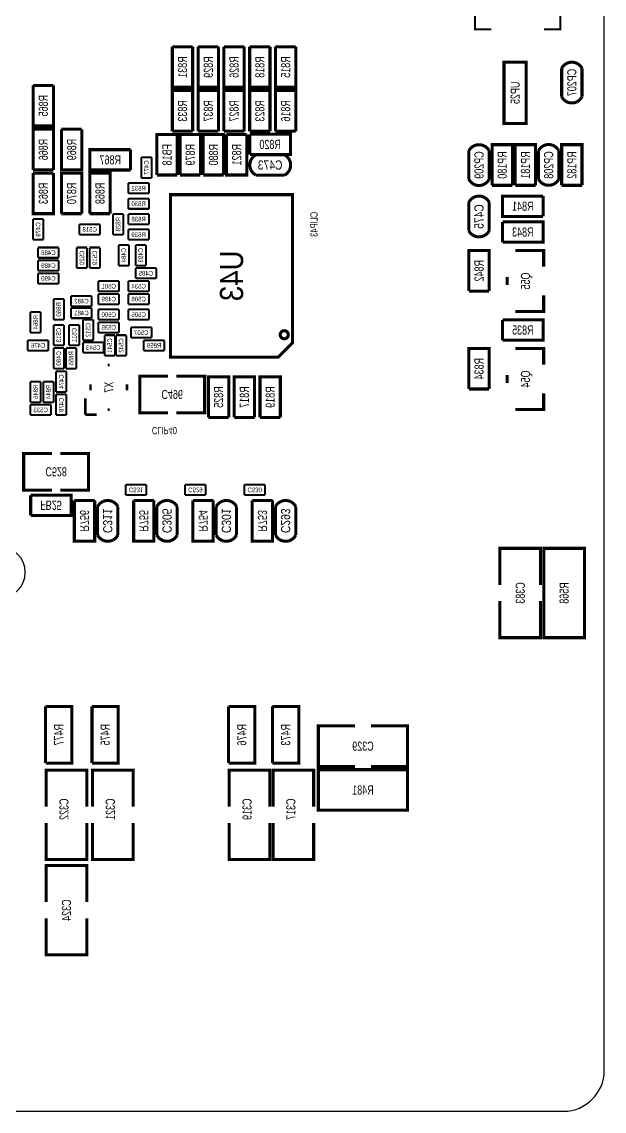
# Model space of a CAD drawing. Extents: x 0 to 194, y 0 to 132.
# Drawn here: x 165.3 to 194, y 0 to 53.7 of the extents above; entities that cross this region are included whole.
import ezdxf
from ezdxf.enums import TextEntityAlignment as Align

# ---------------------------------------------------------------- set-up
doc = ezdxf.new("R2010")
doc.units = 0
for name, color, linetype in [('BG_CUTOUT', 191, 'CONTINUOUS'), ('BG_DESIGN_OUTLINE', 200, 'CONTINUOUS'), ('PG_SILKSCREEN_BOTTOM', 152, 'CONTINUOUS'), ('PG_SILKSCREEN_BOTTOM_OUTLINE', 152, 'CONTINUOUS'), ('RD_ASSEMBLY_BOTTOM', 142, 'CONTINUOUS')]:
    doc.layers.add(name, color=color, linetype=linetype)

msp = doc.modelspace()

# ---------------------------------------------------------------- linework, layer by layer
at = {"layer": 'BG_CUTOUT'}
msp.add_lwpolyline([(165.481, 26.543, 1), (162.941, 26.543, 1)], format="xyb", close=True, dxfattribs=at)
at = {"layer": 'BG_DESIGN_OUTLINE'}
msp.add_lwpolyline([(1.999996, 0), (131.372102, 0), (131.372102, 1.727962), (135.672068, 1.727962), (135.672068, 3.52806), (141.771878, 3.52806), (141.771878, 1.727962), (152.436068, 1.727962), (152.436068, 3.52806), (158.535878, 3.52806), (158.535878, 1.727962), (162.836352, 1.727962), (162.836352, 0), (192.000124, 0, 0.414201), (194.00012, 1.999996), (194.00012, 129.999994, 0.414202), (192.000124, 131.99999), (173.355, 131.99999), (172.16501, 130.81), (152.95499, 130.81), (151.765, 131.99999), (1.999996, 131.99999, 0.414213), (0, 129.999994), (0, 1.999996, 0.414212)], format="xyb", close=True, dxfattribs=at)
at = {"layer": 'PG_SILKSCREEN_BOTTOM'}
for points, const_width in [([(188.438028, 57.698894), (187.637928, 57.698894), (187.637928, 53.299106), (188.438028, 53.299106)], 0.100076), ([(191.037972, 53.299106), (191.838072, 53.299106), (191.838072, 57.698894), (191.037972, 57.698894)], 0.100076), ([(189.0649, 48.6537), (190.1571, 48.6537), (190.1571, 51.6763), (189.0649, 51.6763), (189.0649, 48.6537)], 0.14986), ([(177.94097, 37.148008), (172.641006, 37.148008), (172.641006, 45.147992), (178.640994, 45.147992), (178.640994, 37.848032), (177.94097, 37.148008)], 0.150114), ([(191.018922, 41.594024), (191.018922, 42.394124), (189.618874, 42.394124)], 0.150114), ([(189.219078, 40.694102), (189.219078, 41.093898)], 0.150114), ([(189.618874, 39.393876), (191.018922, 39.393876), (191.018922, 40.193976)], 0.150114), ([(191.018922, 36.768024), (191.018922, 37.568124), (189.618874, 37.568124)], 0.150114), ([(169.645838, 36.761674), (169.545762, 36.761674)], 0.127), ([(189.219078, 35.868102), (189.219078, 36.267898)], 0.150114), ([(168.695878, 35.511486), (168.695878, 35.811714)], 0.127), ([(170.495722, 35.511486), (170.495722, 35.811714)], 0.127), ([(189.618874, 34.567876), (191.018922, 34.567876), (191.018922, 35.367976)], 0.150114), ([(168.445688, 34.31159), (168.445688, 35.11169)], 0.127), ([(168.996614, 34.31159), (168.445688, 34.31159)], 0.127), ([(169.645838, 34.561526), (169.545762, 34.561526)], 0.127)]:
    msp.add_lwpolyline(points, dxfattribs=dict(at, const_width=const_width))
at = {"layer": 'PG_SILKSCREEN_BOTTOM', "const_width": 0.150114}
msp.add_lwpolyline([(178.440842, 38.248082, 1.000225), (178.041046, 38.247828, 0.999775), (178.440842, 38.248082)], format="xyb", dxfattribs=at)
at = {"layer": 'PG_SILKSCREEN_BOTTOM_OUTLINE'}
for points, const_width in [([(173.72838, 52.43576), (173.72838, 50.43424), (172.72762, 50.43424), (172.72762, 52.43576)], 0.150114), ([(172.72762, 52.43576), (173.72838, 52.43576)], 0.150114), ([(174.99838, 52.43576), (174.99838, 50.43424), (173.99762, 50.43424), (173.99762, 52.43576)], 0.150114), ([(173.99762, 52.43576), (174.99838, 52.43576)], 0.150114), ([(176.26838, 52.43576), (176.26838, 50.43424), (175.26762, 50.43424), (175.26762, 52.43576)], 0.150114), ([(175.26762, 52.43576), (176.26838, 52.43576)], 0.150114), ([(177.53838, 52.43576), (177.53838, 50.43424), (176.53762, 50.43424), (176.53762, 52.43576)], 0.150114), ([(176.53762, 52.43576), (177.53838, 52.43576)], 0.150114), ([(178.80838, 52.43576), (178.80838, 50.43424), (177.80762, 50.43424), (177.80762, 52.43576)], 0.150114), ([(177.80762, 52.43576), (178.80838, 52.43576)], 0.150114), ([(191.904874, 49.972976), (191.904874, 51.373024)], 0.150114), ([(192.905126, 49.972976), (192.905126, 51.373024)], 0.150114), ([(166.87038, 50.53076), (166.87038, 48.52924), (165.86962, 48.52924), (165.86962, 50.53076)], 0.150114), ([(165.86962, 50.53076), (166.87038, 50.53076)], 0.150114), ([(172.72762, 48.27524), (172.72762, 50.27676), (173.72838, 50.27676), (173.72838, 48.27524)], 0.150114), ([(173.99762, 48.27524), (173.99762, 50.27676), (174.99838, 50.27676), (174.99838, 48.27524)], 0.150114), ([(175.26762, 48.27524), (175.26762, 50.27676), (176.26838, 50.27676), (176.26838, 48.27524)], 0.150114), ([(176.53762, 48.27524), (176.53762, 50.27676), (177.53838, 50.27676), (177.53838, 48.27524)], 0.150114), ([(177.80762, 48.27524), (177.80762, 50.27676), (178.80838, 50.27676), (178.80838, 48.27524)], 0.150114), ([(165.86962, 46.37024), (165.86962, 48.37176), (166.87038, 48.37176), (166.87038, 46.37024)], 0.150114), ([(168.26738, 48.37176), (168.26738, 46.37024), (167.26662, 46.37024), (167.26662, 48.37176)], 0.150114), ([(167.26662, 48.37176), (168.26738, 48.37176)], 0.150114), ([(173.72838, 48.27524), (172.72762, 48.27524)], 0.150114), ([(174.99838, 48.27524), (173.99762, 48.27524)], 0.150114), ([(176.26838, 48.27524), (175.26762, 48.27524)], 0.150114), ([(177.53838, 48.27524), (176.53762, 48.27524)], 0.150114), ([(178.80838, 48.27524), (177.80762, 48.27524)], 0.150114), ([(171.96562, 46.11624), (171.96562, 48.11776), (172.96638, 48.11776), (172.96638, 46.11624)], 0.150114), ([(173.10862, 46.11624), (173.10862, 48.11776), (174.10938, 48.11776), (174.10938, 46.11624)], 0.150114), ([(174.25162, 46.11624), (174.25162, 48.11776), (175.25238, 48.11776), (175.25238, 46.11624)], 0.150114), ([(176.39538, 48.11776), (176.39538, 46.11624), (175.39462, 46.11624), (175.39462, 48.11776)], 0.150114), ([(175.39462, 48.11776), (176.39538, 48.11776)], 0.150114), ([(176.54524, 48.12538), (178.54676, 48.12538), (178.54676, 47.12462), (176.54524, 47.12462)], 0.150114), ([(176.54524, 47.12462), (176.54524, 48.12538)], 0.150114), ([(170.67276, 46.36262), (168.67124, 46.36262), (168.67124, 47.36338), (170.67276, 47.36338)], 0.150114), ([(170.67276, 47.36338), (170.67276, 46.36262)], 0.150114), ([(187.332874, 45.908976), (187.332874, 47.309024)], 0.150114), ([(188.333126, 45.908976), (188.333126, 47.309024)], 0.150114), ([(188.47562, 45.60824), (188.47562, 47.60976), (189.47638, 47.60976), (189.47638, 45.60824)], 0.150114), ([(189.61862, 45.60824), (189.61862, 47.60976), (190.61938, 47.60976), (190.61938, 45.60824)], 0.150114), ([(190.761874, 47.309024), (190.761874, 45.908976)], 0.150114), ([(191.762126, 47.309024), (191.762126, 45.908976)], 0.150114), ([(191.90462, 45.60824), (191.90462, 47.60976), (192.90538, 47.60976), (192.90538, 45.60824)], 0.150114), ([(171.704, 46.99), (171.196, 46.99)], 0.100076), ([(171.196, 46.99), (171.196, 45.974)], 0.100076), ([(171.704, 45.974), (171.704, 46.99)], 0.100076), ([(178.246024, 47.109126), (176.845976, 47.109126)], 0.150114), ([(166.87038, 46.37024), (165.86962, 46.37024)], 0.150114), ([(166.87038, 46.21276), (166.87038, 44.21124), (165.86962, 44.21124), (165.86962, 46.21276)], 0.150114), ([(165.86962, 46.21276), (166.87038, 46.21276)], 0.150114), ([(167.26662, 44.21124), (167.26662, 46.21276), (168.26738, 46.21276), (168.26738, 44.21124)], 0.150114), ([(168.66362, 44.21124), (168.66362, 46.21276), (169.66438, 46.21276), (169.66438, 44.21124)], 0.150114), ([(172.96638, 46.11624), (171.96562, 46.11624)], 0.150114), ([(174.10938, 46.11624), (173.10862, 46.11624)], 0.150114), ([(175.25238, 46.11624), (174.25162, 46.11624)], 0.150114), ([(178.246024, 46.108874), (176.845976, 46.108874)], 0.150114), ([(171.577, 45.72), (170.561, 45.72)], 0.100076), ([(170.561, 45.72), (170.561, 45.212)], 0.100076), ([(171.196, 45.974), (171.704, 45.974)], 0.100076), ([(171.577, 45.212), (171.577, 45.72)], 0.100076), ([(189.47638, 45.60824), (188.47562, 45.60824)], 0.150114), ([(190.61938, 45.60824), (189.61862, 45.60824)], 0.150114), ([(192.90538, 45.60824), (191.90462, 45.60824)], 0.150114), ([(170.561, 45.212), (171.577, 45.212)], 0.100076), ([(190.99276, 44.07662), (188.99124, 44.07662), (188.99124, 45.07738), (190.99276, 45.07738)], 0.150114), ([(190.99276, 45.07738), (190.99276, 44.07662)], 0.150114), ([(171.577, 44.958), (170.561, 44.958)], 0.100076), ([(170.561, 44.958), (170.561, 44.45)], 0.100076), ([(171.577, 44.45), (171.577, 44.958)], 0.100076), ([(187.332874, 44.769024), (187.332874, 43.368976)], 0.150114), ([(188.333126, 44.769024), (188.333126, 43.368976)], 0.150114), ([(168.26738, 44.21124), (167.26662, 44.21124)], 0.150114), ([(169.66438, 44.21124), (168.66362, 44.21124)], 0.150114), ([(170.307, 44.196), (169.799, 44.196)], 0.100076), ([(169.799, 44.196), (169.799, 43.18)], 0.100076), ([(170.307, 43.18), (170.307, 44.196)], 0.100076), ([(170.561, 44.45), (171.577, 44.45)], 0.100076), ([(171.577, 44.196), (170.561, 44.196)], 0.100076), ([(170.561, 44.196), (170.561, 43.688)], 0.100076), ([(171.577, 43.688), (171.577, 44.196)], 0.100076), ([(166.37, 43.942), (165.862, 43.942)], 0.100076), ([(165.862, 43.942), (165.862, 42.926)], 0.100076), ([(166.37, 42.926), (166.37, 43.942)], 0.100076), ([(169.164, 43.688), (168.148, 43.688)], 0.100076), ([(168.148, 43.688), (168.148, 43.18)], 0.100076), ([(169.164, 43.18), (169.164, 43.688)], 0.100076), ([(170.561, 43.688), (171.577, 43.688)], 0.100076), ([(171.577, 43.434), (170.561, 43.434)], 0.100076), ([(170.561, 43.434), (170.561, 42.926)], 0.100076), ([(171.577, 42.926), (171.577, 43.434)], 0.100076), ([(188.99124, 43.80738), (190.99276, 43.80738), (190.99276, 42.80662), (188.99124, 42.80662)], 0.150114), ([(188.99124, 42.80662), (188.99124, 43.80738)], 0.150114), ([(165.862, 42.926), (166.37, 42.926)], 0.100076), ([(168.148, 43.18), (169.164, 43.18)], 0.100076), ([(169.799, 43.18), (170.307, 43.18)], 0.100076), ([(170.561, 42.926), (171.577, 42.926)], 0.100076), ([(167.132, 42.545), (166.116, 42.545)], 0.100076), ([(166.116, 42.545), (166.116, 42.037)], 0.100076), ([(167.132, 42.037), (167.132, 42.545)], 0.100076), ([(168.021, 42.545), (168.021, 41.529)], 0.100076), ([(168.529, 42.545), (168.021, 42.545)], 0.100076), ([(168.529, 41.529), (168.529, 42.545)], 0.100076), ([(168.656, 42.545), (168.656, 41.529)], 0.100076), ([(169.164, 42.545), (168.656, 42.545)], 0.100076), ([(169.164, 41.529), (169.164, 42.545)], 0.100076), ([(170.5864, 42.672), (170.0784, 42.672)], 0.100076), ([(170.0784, 42.672), (170.0784, 41.656)], 0.100076), ([(170.5864, 41.656), (170.5864, 42.672)], 0.100076), ([(171.4246, 42.672), (170.9166, 42.672)], 0.100076), ([(170.9166, 42.672), (170.9166, 41.656)], 0.100076), ([(171.4246, 41.656), (171.4246, 42.672)], 0.100076), ([(187.33262, 40.40124), (187.33262, 42.40276), (188.33338, 42.40276), (188.33338, 40.40124)], 0.150114), ([(166.116, 42.037), (167.132, 42.037)], 0.100076), ([(167.132, 41.91), (166.116, 41.91)], 0.100076), ([(166.116, 41.91), (166.116, 41.402)], 0.100076), ([(167.132, 41.402), (167.132, 41.91)], 0.100076), ([(166.116, 41.402), (167.132, 41.402)], 0.100076), ([(167.132, 41.275), (166.116, 41.275)], 0.100076), ([(166.116, 41.275), (166.116, 40.767)], 0.100076), ([(167.132, 40.767), (167.132, 41.275)], 0.100076), ([(168.021, 41.529), (168.529, 41.529)], 0.100076), ([(168.656, 41.529), (169.164, 41.529)], 0.100076), ([(170.0784, 41.656), (170.5864, 41.656)], 0.100076), ([(170.9166, 41.656), (171.4246, 41.656)], 0.100076), ([(171.9326, 41.529), (170.9166, 41.529)], 0.100076), ([(170.9166, 41.529), (170.9166, 41.021)], 0.100076), ([(171.9326, 41.021), (171.9326, 41.529)], 0.100076), ([(166.116, 40.767), (167.132, 40.767)], 0.100076), ([(170.1038, 40.894), (169.0878, 40.894)], 0.100076), ([(169.0878, 40.894), (169.0878, 40.386)], 0.100076), ([(170.1038, 40.386), (170.1038, 40.894)], 0.100076), ([(171.577, 40.894), (170.561, 40.894)], 0.100076), ([(170.561, 40.894), (170.561, 40.386)], 0.100076), ([(170.9166, 41.021), (171.9326, 41.021)], 0.100076), ([(171.577, 40.386), (171.577, 40.894)], 0.100076), ([(169.0878, 40.386), (170.1038, 40.386)], 0.100076), ([(170.1038, 40.259), (169.0878, 40.259)], 0.100076), ([(169.0878, 40.259), (169.0878, 39.751)], 0.100076), ([(170.1038, 39.751), (170.1038, 40.259)], 0.100076), ([(170.561, 40.386), (171.577, 40.386)], 0.100076), ([(171.577, 40.259), (170.561, 40.259)], 0.100076), ([(170.561, 40.259), (170.561, 39.751)], 0.100076), ([(171.577, 39.751), (171.577, 40.259)], 0.100076), ([(188.33338, 40.40124), (187.33262, 40.40124)], 0.150114), ([(167.386, 40.005), (166.878, 40.005)], 0.100076), ([(166.878, 40.005), (166.878, 38.989)], 0.100076), ([(167.386, 38.989), (167.386, 40.005)], 0.100076), ([(168.7576, 40.1574), (167.7416, 40.1574)], 0.100076), ([(167.7416, 40.1574), (167.7416, 39.6494)], 0.100076), ([(168.7576, 39.6494), (168.7576, 40.1574)], 0.100076), ([(169.0878, 39.751), (170.1038, 39.751)], 0.100076), ([(170.561, 39.751), (171.577, 39.751)], 0.100076), ([(165.735, 39.37), (165.735, 38.354)], 0.100076), ([(166.243, 39.37), (165.735, 39.37)], 0.100076), ([(166.243, 38.354), (166.243, 39.37)], 0.100076), ([(167.7416, 39.6494), (168.7576, 39.6494)], 0.100076), ([(168.7576, 39.5732), (167.7416, 39.5732)], 0.100076), ([(167.7416, 39.5732), (167.7416, 39.0652)], 0.100076), ([(168.7576, 39.0652), (168.7576, 39.5732)], 0.100076), ([(170.1038, 39.497), (169.0878, 39.497)], 0.100076), ([(169.0878, 39.497), (169.0878, 38.989)], 0.100076), ([(170.1038, 38.989), (170.1038, 39.497)], 0.100076), ([(171.577, 39.497), (170.561, 39.497)], 0.100076), ([(170.561, 39.497), (170.561, 38.989)], 0.100076), ([(171.577, 38.989), (171.577, 39.497)], 0.100076), ([(166.878, 38.989), (167.386, 38.989)], 0.100076), ([(167.386, 38.735), (166.878, 38.735)], 0.100076), ([(166.878, 38.735), (166.878, 37.719)], 0.100076), ([(167.386, 37.719), (167.386, 38.735)], 0.100076), ([(168.148, 38.735), (167.64, 38.735)], 0.100076), ([(167.64, 38.735), (167.64, 37.719)], 0.100076), ([(167.7416, 39.0652), (168.7576, 39.0652)], 0.100076), ([(168.148, 37.719), (168.148, 38.735)], 0.100076), ([(168.8338, 38.989), (168.3258, 38.989)], 0.100076), ([(168.3258, 38.989), (168.3258, 37.973)], 0.100076), ([(168.8338, 37.973), (168.8338, 38.989)], 0.100076), ([(169.0878, 38.989), (170.1038, 38.989)], 0.100076), ([(170.1038, 38.862), (169.0878, 38.862)], 0.100076), ([(169.0878, 38.862), (169.0878, 38.354)], 0.100076), ([(170.1038, 38.354), (170.1038, 38.862)], 0.100076), ([(170.561, 38.989), (171.577, 38.989)], 0.100076), ([(171.704, 38.608), (170.688, 38.608)], 0.100076), ([(170.688, 38.608), (170.688, 38.1)], 0.100076), ([(171.704, 38.1), (171.704, 38.608)], 0.100076), ([(188.99124, 38.98138), (190.99276, 38.98138), (190.99276, 37.98062), (188.99124, 37.98062)], 0.150114), ([(188.99124, 37.98062), (188.99124, 38.98138)], 0.150114), ([(165.735, 38.354), (166.243, 38.354)], 0.100076), ([(169.0878, 38.354), (170.1038, 38.354)], 0.100076), ([(169.3926, 38.227), (169.3926, 37.211)], 0.100076), ([(169.9006, 38.227), (169.3926, 38.227)], 0.100076), ([(169.9006, 37.211), (169.9006, 38.227)], 0.100076), ([(169.9514, 38.227), (169.9514, 37.211)], 0.100076), ([(170.4594, 38.227), (169.9514, 38.227)], 0.100076), ([(170.4594, 37.211), (170.4594, 38.227)], 0.100076), ([(170.688, 38.1), (171.704, 38.1)], 0.100076), ([(166.624, 37.973), (165.608, 37.973)], 0.100076), ([(165.608, 37.973), (165.608, 37.465)], 0.100076), ([(166.624, 37.465), (166.624, 37.973)], 0.100076), ([(166.878, 37.719), (167.386, 37.719)], 0.100076), ([(167.386, 37.592), (166.878, 37.592)], 0.100076), ([(166.878, 37.592), (166.878, 36.576)], 0.100076), ([(167.386, 36.576), (167.386, 37.592)], 0.100076), ([(167.9956, 37.592), (167.4876, 37.592)], 0.100076), ([(167.4876, 37.592), (167.4876, 36.576)], 0.100076), ([(167.64, 37.719), (168.148, 37.719)], 0.100076), ([(167.9956, 36.576), (167.9956, 37.592)], 0.100076), ([(168.3258, 37.973), (168.8338, 37.973)], 0.100076), ([(169.3418, 37.8714), (168.3258, 37.8714)], 0.100076), ([(168.3258, 37.8714), (168.3258, 37.3634)], 0.100076), ([(169.3418, 37.3634), (169.3418, 37.8714)], 0.100076), ([(172.339, 37.973), (171.323, 37.973)], 0.100076), ([(171.323, 37.973), (171.323, 37.465)], 0.100076), ([(172.339, 37.465), (172.339, 37.973)], 0.100076), ([(187.33262, 35.57524), (187.33262, 37.57676), (188.33338, 37.57676), (188.33338, 35.57524)], 0.150114), ([(165.608, 37.465), (166.624, 37.465)], 0.100076), ([(168.3258, 37.3634), (169.3418, 37.3634)], 0.100076), ([(169.3926, 37.211), (169.9006, 37.211)], 0.100076), ([(169.9514, 37.211), (170.4594, 37.211)], 0.100076), ([(171.323, 37.465), (172.339, 37.465)], 0.100076), ([(166.878, 36.576), (167.386, 36.576)], 0.100076), ([(167.005, 36.449), (167.005, 35.433)], 0.100076), ([(167.513, 36.449), (167.005, 36.449)], 0.100076), ([(167.4876, 36.576), (167.9956, 36.576)], 0.100076), ([(167.513, 35.433), (167.513, 36.449)], 0.100076), ([(166.243, 35.941), (165.735, 35.941)], 0.100076), ([(165.735, 35.941), (165.735, 34.925)], 0.100076), ([(166.243, 34.925), (166.243, 35.941)], 0.100076), ([(166.37, 35.941), (166.37, 34.925)], 0.100076), ([(166.878, 35.941), (166.37, 35.941)], 0.100076), ([(166.878, 34.925), (166.878, 35.941)], 0.100076), ([(172.520102, 34.406078), (171.120054, 34.406078), (171.120054, 36.205922), (172.520102, 36.205922)], 0.150114), ([(172.919898, 34.406078), (174.319946, 34.406078), (174.319946, 36.205922), (172.919898, 36.205922)], 0.150114), ([(174.50562, 34.17824), (174.50562, 36.17976), (175.50638, 36.17976), (175.50638, 34.17824)], 0.150114), ([(175.77562, 34.17824), (175.77562, 36.17976), (176.77638, 36.17976), (176.77638, 34.17824)], 0.150114), ([(177.04562, 34.17824), (177.04562, 36.17976), (178.04638, 36.17976), (178.04638, 34.17824)], 0.150114), ([(167.005, 35.433), (167.513, 35.433)], 0.100076), ([(188.33338, 35.57524), (187.33262, 35.57524)], 0.150114), ([(165.735, 34.925), (166.243, 34.925)], 0.100076), ([(166.37, 34.925), (166.878, 34.925)], 0.100076), ([(167.513, 35.306), (167.005, 35.306)], 0.100076), ([(167.005, 35.306), (167.005, 34.29)], 0.100076), ([(167.513, 34.29), (167.513, 35.306)], 0.100076), ([(166.751, 34.798), (165.735, 34.798)], 0.100076), ([(165.735, 34.798), (165.735, 34.29)], 0.100076), ([(166.751, 34.29), (166.751, 34.798)], 0.100076), ([(165.735, 34.29), (166.751, 34.29)], 0.100076), ([(167.005, 34.29), (167.513, 34.29)], 0.100076), ([(175.50638, 34.17824), (174.50562, 34.17824)], 0.150114), ([(176.77638, 34.17824), (175.77562, 34.17824)], 0.150114), ([(178.04638, 34.17824), (177.04562, 34.17824)], 0.150114), ([(166.805102, 32.395922), (165.405054, 32.395922), (165.405054, 30.596078), (166.805102, 30.596078)], 0.150114), ([(167.204898, 32.395922), (168.604946, 32.395922), (168.604946, 30.596078), (167.204898, 30.596078)], 0.150114), ([(171.45, 30.861), (170.434, 30.861)], 0.100076), ([(170.434, 30.861), (170.434, 30.353)], 0.100076), ([(171.45, 30.353), (171.45, 30.861)], 0.100076), ([(174.371, 30.861), (173.355, 30.861)], 0.100076), ([(173.355, 30.861), (173.355, 30.353)], 0.100076), ([(174.371, 30.353), (174.371, 30.861)], 0.100076), ([(177.292, 30.861), (176.276, 30.861)], 0.100076), ([(176.276, 30.861), (176.276, 30.353)], 0.100076), ([(177.292, 30.353), (177.292, 30.861)], 0.100076), ([(165.75024, 30.34538), (167.75176, 30.34538), (167.75176, 29.34462), (165.75024, 29.34462)], 0.150114), ([(165.75024, 29.34462), (165.75024, 30.34538)], 0.150114), ([(168.90238, 30.08376), (168.90238, 28.08224), (167.90162, 28.08224), (167.90162, 30.08376)], 0.150114), ([(167.90162, 30.08376), (168.90238, 30.08376)], 0.150114), ([(170.434, 30.353), (171.45, 30.353)], 0.100076), ([(171.82338, 30.08376), (171.82338, 28.08224), (170.82262, 28.08224), (170.82262, 30.08376)], 0.150114), ([(170.82262, 30.08376), (171.82338, 30.08376)], 0.150114), ([(173.355, 30.353), (174.371, 30.353)], 0.100076), ([(174.74438, 30.08376), (174.74438, 28.08224), (173.74362, 28.08224), (173.74362, 30.08376)], 0.150114), ([(173.74362, 30.08376), (174.74438, 30.08376)], 0.150114), ([(176.276, 30.353), (177.292, 30.353)], 0.100076), ([(177.66538, 30.08376), (177.66538, 28.08224), (176.66462, 28.08224), (176.66462, 30.08376)], 0.150114), ([(176.66462, 30.08376), (177.66538, 30.08376)], 0.150114), ([(169.044874, 28.382976), (169.044874, 29.783024)], 0.150114), ([(170.045126, 28.382976), (170.045126, 29.783024)], 0.150114), ([(171.965874, 28.382976), (171.965874, 29.783024)], 0.150114), ([(172.966126, 28.382976), (172.966126, 29.783024)], 0.150114), ([(174.886874, 28.382976), (174.886874, 29.783024)], 0.150114), ([(175.887126, 28.382976), (175.887126, 29.783024)], 0.150114), ([(177.807874, 28.382976), (177.807874, 29.783024)], 0.150114), ([(178.808126, 28.382976), (178.808126, 29.783024)], 0.150114), ([(190.864998, 25.92705), (190.864998, 27.726894), (188.865002, 27.726894), (188.865002, 25.92705)], 0.150114), ([(193.023998, 25.92705), (193.023998, 27.726894), (191.024002, 27.726894), (191.024002, 23.327106), (193.023998, 23.327106), (193.023998, 27.726894), (191.024002, 27.726894)], 0.150114), ([(190.864998, 25.12695), (190.864998, 23.327106), (188.865002, 23.327106), (188.865002, 25.12695)], 0.150114), ([(166.4843, 17.145), (166.4843, 19.942048)], 0.150114), ([(166.4843, 19.939), (167.7797, 19.939), (167.7797, 17.145), (166.4843, 17.145)], 0.150114), ([(168.7703, 17.145), (168.7703, 19.942048)], 0.150114), ([(168.7703, 19.939), (170.0657, 19.939), (170.0657, 17.145), (168.7703, 17.145)], 0.150114), ([(175.5013, 17.145), (175.5013, 19.942048)], 0.150114), ([(175.5013, 19.939), (176.7967, 19.939), (176.7967, 17.145), (175.5013, 17.145)], 0.150114), ([(177.6603, 17.145), (177.6603, 19.942048)], 0.150114), ([(177.6603, 19.939), (178.9557, 19.939), (178.9557, 17.145), (177.6603, 17.145)], 0.150114), ([(181.71795, 16.983202), (179.918106, 16.983202), (179.918106, 18.983198), (181.71795, 18.983198)], 0.150114), ([(182.51805, 16.983202), (184.317894, 16.983202), (184.317894, 18.983198), (182.51805, 18.983198)], 0.150114), ([(166.513002, 15.00505), (166.513002, 16.804894), (168.512998, 16.804894), (168.512998, 15.00505)], 0.150114), ([(168.799002, 15.00505), (168.799002, 16.804894), (170.798998, 16.804894), (170.798998, 15.00505)], 0.150114), ([(175.530002, 15.00505), (175.530002, 16.804894), (177.529998, 16.804894), (177.529998, 15.00505)], 0.150114), ([(177.689002, 15.00505), (177.689002, 16.804894), (179.688998, 16.804894), (179.688998, 15.00505)], 0.150114), ([(182.51805, 14.824202), (184.317894, 14.824202), (184.317894, 16.824198), (179.918106, 16.824198), (179.918106, 14.824202), (184.317894, 14.824202), (184.317894, 16.824198)], 0.150114), ([(166.513002, 14.20495), (166.513002, 12.405106), (168.512998, 12.405106), (168.512998, 14.20495)], 0.150114), ([(168.799002, 14.20495), (168.799002, 12.405106), (170.798998, 12.405106), (170.798998, 14.20495)], 0.150114), ([(175.530002, 14.20495), (175.530002, 12.405106), (177.529998, 12.405106), (177.529998, 14.20495)], 0.150114), ([(177.689002, 14.20495), (177.689002, 12.405106), (179.688998, 12.405106), (179.688998, 14.20495)], 0.150114), ([(166.513002, 10.30605), (166.513002, 12.105894), (168.512998, 12.105894), (168.512998, 10.30605)], 0.150114), ([(166.513002, 9.50595), (166.513002, 7.706106), (168.512998, 7.706106), (168.512998, 9.50595)], 0.150114)]:
    msp.add_lwpolyline(points, dxfattribs=dict(at, const_width=const_width))
at = {"layer": 'PG_SILKSCREEN_BOTTOM_OUTLINE', "const_width": 0.150114}
for points in [[(192.905126, 51.373024, 0.600046), (191.904874, 51.373024)], [(192.905126, 49.972976, -0.618077), (191.904874, 49.972976)], [(188.333126, 47.309024, 0.600046), (187.332874, 47.309024)], [(190.761874, 47.309024, -0.618077), (191.762126, 47.309024)], [(176.845976, 47.109126, 0.600046), (176.845976, 46.108874)], [(178.246024, 47.109126, -0.618077), (178.246024, 46.108874)], [(188.333126, 45.908976, -0.618077), (187.332874, 45.908976)], [(190.761874, 45.908976, 0.600046), (191.762126, 45.908976)], [(187.332874, 44.769024, -0.618077), (188.333126, 44.769024)], [(187.332874, 43.368976, 0.600046), (188.333126, 43.368976)], [(170.045126, 29.783024, 0.600046), (169.044874, 29.783024)], [(172.966126, 29.783024, 0.600046), (171.965874, 29.783024)], [(175.887126, 29.783024, 0.600046), (174.886874, 29.783024)], [(178.808126, 29.783024, 0.600046), (177.807874, 29.783024)], [(170.045126, 28.382976, -0.618077), (169.044874, 28.382976)], [(172.966126, 28.382976, -0.618077), (171.965874, 28.382976)], [(175.887126, 28.382976, -0.618077), (174.886874, 28.382976)], [(178.808126, 28.382976, -0.618077), (177.807874, 28.382976)]]:
    msp.add_lwpolyline(points, format="xyb", dxfattribs=at)

# ---------------------------------------------------------------- texts
at = {"layer": 'RD_ASSEMBLY_BOTTOM', "text_generation_flag": 2}
for s, height, rotation, width, p in [('R831', 0.44958, 90, 0.734463, (173.45279, 51.435)), ('R829', 0.44958, 90, 0.734463, (174.72279, 51.435)), ('R826', 0.44958, 90, 0.734463, (175.99279, 51.435)), ('R818', 0.44958, 90, 0.734463, (177.26279, 51.435)), ('R815', 0.44958, 90, 0.734463, (178.53279, 51.435)), ('CP207', 0.44958, 90, 0.734463, (192.62979, 50.673)), ('UP25', 0.44958, 90, 0.734463, (189.83579, 50.165)), ('R865', 0.44958, 90, 0.734463, (166.59479, 49.53)), ('R833', 0.44958, 90, 0.734463, (173.45279, 49.276)), ('R837', 0.44958, 90, 0.734463, (174.72279, 49.276)), ('R827', 0.44958, 90, 0.734463, (175.99279, 49.276)), ('R823', 0.44958, 90, 0.734463, (177.26279, 49.276)), ('R816', 0.44958, 90, 0.734463, (178.53279, 49.276)), ('R866', 0.44958, 90, 0.734463, (166.59479, 47.371)), ('R869', 0.44958, 90, 0.734463, (167.99179, 47.371)), ('FB18', 0.44958, 90, 0.734463, (172.69079, 47.117)), ('R879', 0.44958, 90, 0.734463, (173.83379, 47.117)), ('R880', 0.44958, 90, 0.734463, (174.97679, 47.117)), ('R821', 0.44958, 90, 0.734463, (176.11979, 47.117)), ('CP209', 0.44958, 90, 0.734463, (188.05779, 46.609)), ('RP180', 0.44958, 90, 0.734463, (189.20079, 46.609)), ('RP181', 0.44958, 90, 0.734463, (190.34379, 46.609)), ('CP208', 0.44958, 90, 0.734463, (191.48679, 46.609)), ('RP182', 0.44958, 90, 0.734463, (192.62979, 46.609)), ('C477', 0.2286, 90, 0.777778, (171.5643, 46.482)), ('R863', 0.44958, 90, 0.734463, (166.59479, 45.212)), ('R870', 0.44958, 90, 0.734463, (167.99179, 45.212)), ('R868', 0.44958, 90, 0.734463, (169.38879, 45.212)), ('C475', 0.44958, 90, 0.841808, (188.05779, 44.069)), ('CLIP43', 0.3556, 90, 0.714286, (179.8828, 43.688)), ('C479', 0.2286, 90, 0.777778, (166.2303, 43.434)), ('R828', 0.2286, 90, 0.777778, (170.1673, 43.688)), ('C484', 0.2286, 90, 0.777778, (170.4467, 42.164)), ('C493', 0.2286, 90, 0.777778, (171.2849, 42.164)), ('C520', 0.2286, 90, 0.777778, (168.3893, 42.037)), ('C519', 0.2286, 90, 0.777778, (169.0243, 42.037)), ('U43', 1.143, 90, 0.888889, (176.2125, 41.148)), ('R842', 0.44958, 90, 0.734463, (188.05779, 41.402)), ('Q55', 0.44958, 90, 0.734463, (190.34379, 40.894)), ('R860', 0.2286, 90, 0.777778, (167.2463, 39.497)), ('R864', 0.2286, 90, 0.777778, (166.1033, 38.862)), ('C512', 0.2286, 90, 0.777778, (168.6941, 38.481)), ('C513', 0.2286, 90, 0.777778, (167.2463, 38.227)), ('C511', 0.2286, 90, 0.777778, (168.0083, 38.227)), ('C541', 0.2286, 90, 0.777778, (169.7609, 37.719)), ('C542', 0.2286, 90, 0.777778, (170.3197, 37.719)), ('C480', 0.2286, 90, 0.777778, (167.2463, 37.084)), ('R856', 0.2286, 90, 0.777778, (167.8559, 37.084)), ('R834', 0.44958, 90, 0.734463, (188.05779, 36.576)), ('C474', 0.2286, 90, 0.777778, (167.3733, 35.941)), ('Q54', 0.44958, 90, 0.734463, (190.34379, 36.068)), ('R845', 0.2286, 90, 0.777778, (166.1033, 35.433)), ('R844', 0.2286, 90, 0.777778, (166.7383, 35.433)), ('X7', 0.44958, 90, 0.734463, (169.82059, 35.6616)), ('C496', 0.44958, 180, 0.734463, (172.72, 35.53079)), ('R825', 0.44958, 90, 0.734463, (175.23079, 35.179)), ('R817', 0.44958, 90, 0.734463, (176.50079, 35.179)), ('R819', 0.44958, 90, 0.734463, (177.77079, 35.179)), ('C478', 0.2286, 90, 0.777778, (167.3733, 34.798)), ('CLIP40', 0.3556, 180, 0.714286, (172.339, 33.7058)), ('C528', 0.44958, 180, 0.734463, (167.005, 31.72079)), ('C531', 0.2286, 180, 0.777778, (170.942, 30.7213)), ('C529', 0.2286, 180, 0.777778, (173.863, 30.7213)), ('C530', 0.2286, 180, 0.777778, (176.784, 30.7213)), ('FB25', 0.44958, 180, 0.734463, (166.751, 30.06979)), ('R756', 0.44958, 270, 0.734463, (168.17721, 29.083)), ('C311', 0.44958, 270, 0.841808, (169.32021, 29.083)), ('R755', 0.44958, 270, 0.734463, (171.09821, 29.083)), ('C305', 0.44958, 270, 0.841808, (172.24121, 29.083)), ('R754', 0.44958, 270, 0.734463, (174.01921, 29.083)), ('C301', 0.44958, 270, 0.841808, (175.16221, 29.083)), ('R753', 0.44958, 270, 0.734463, (176.94021, 29.083)), ('C293', 0.44958, 270, 0.841808, (178.08321, 29.083)), ('C383', 0.44958, 90, 0.734463, (190.08979, 25.527)), ('R568', 0.44958, 90, 0.734463, (192.24879, 25.527)), ('R477', 0.44958, 90, 0.734463, (167.35679, 18.542)), ('R475', 0.44958, 90, 0.734463, (169.64279, 18.542)), ('R476', 0.44958, 90, 0.734463, (176.37379, 18.542)), ('R473', 0.44958, 90, 0.734463, (178.53279, 18.542)), ('C324', 0.44958, 90, 0.734463, (167.73779, 9.906))]:
    msp.add_text(s, height=height, rotation=rotation, dxfattribs=dict(at, width=width)).set_placement(p, align=Align.CENTER)
for s, height, width, p in [('R820', 0.44958, 0.734463, (177.546, 47.40021)), ('R867', 0.44958, 0.734463, (169.672, 46.63821)), ('C473', 0.44958, 0.841808, (177.546, 46.38421)), ('R832', 0.2286, 0.777778, (171.069, 45.3517)), ('R830', 0.2286, 0.777778, (171.069, 44.5897)), ('R841', 0.44958, 0.734463, (189.992, 44.35221)), ('R838', 0.2286, 0.777778, (171.069, 43.8277)), ('C518', 0.2286, 0.777778, (168.656, 43.3197)), ('R843', 0.44958, 0.734463, (189.992, 43.08221)), ('R839', 0.2286, 0.777778, (171.069, 43.0657)), ('C488', 0.2286, 0.777778, (166.624, 42.1767)), ('C489', 0.2286, 0.777778, (166.624, 41.5417)), ('C485', 0.2286, 0.777778, (171.4246, 41.1607)), ('C490', 0.2286, 0.777778, (166.624, 40.9067)), ('C501', 0.2286, 0.777778, (169.5958, 40.5257)), ('C534', 0.2286, 0.777778, (171.069, 40.5257)), ('C482', 0.2286, 0.777778, (168.2496, 39.7891)), ('C499', 0.2286, 0.777778, (169.5958, 39.8907)), ('C506', 0.2286, 0.777778, (171.069, 39.8907)), ('C481', 0.2286, 0.777778, (168.2496, 39.2049)), ('C500', 0.2286, 0.777778, (169.5958, 39.1287)), ('C505', 0.2286, 0.777778, (171.069, 39.1287)), ('C535', 0.2286, 0.777778, (169.5958, 38.4937)), ('R835', 0.44958, 0.734463, (189.992, 38.25621)), ('C507', 0.2286, 0.777778, (171.196, 38.2397)), ('C476', 0.2286, 0.777778, (166.116, 37.6047)), ('C543', 0.2286, 0.777778, (168.8338, 37.5031)), ('R859', 0.2286, 0.777778, (171.831, 37.6047)), ('C533', 0.2286, 0.777778, (166.243, 34.4297)), ('C329', 0.44958, 0.734463, (182.118, 17.75841)), ('R481', 0.44958, 0.734463, (182.118, 15.59941))]:
    msp.add_text(s, height=height, dxfattribs=dict(at, width=width)).set_placement(p, align=Align.CENTER)
at = {"layer": 'RD_ASSEMBLY_BOTTOM', "text_generation_flag": 2, "width": 0.734463}
for s, p in [('C322', (167.613076, 15.4051)), ('C321', (169.899076, 15.4051)), ('C319', (176.630076, 15.4051)), ('C317', (178.789076, 15.4051))]:
    msp.add_text(s, height=0.44958, rotation=90, dxfattribs=at).set_placement(p)

doc.saveas('drawing.dxf')
